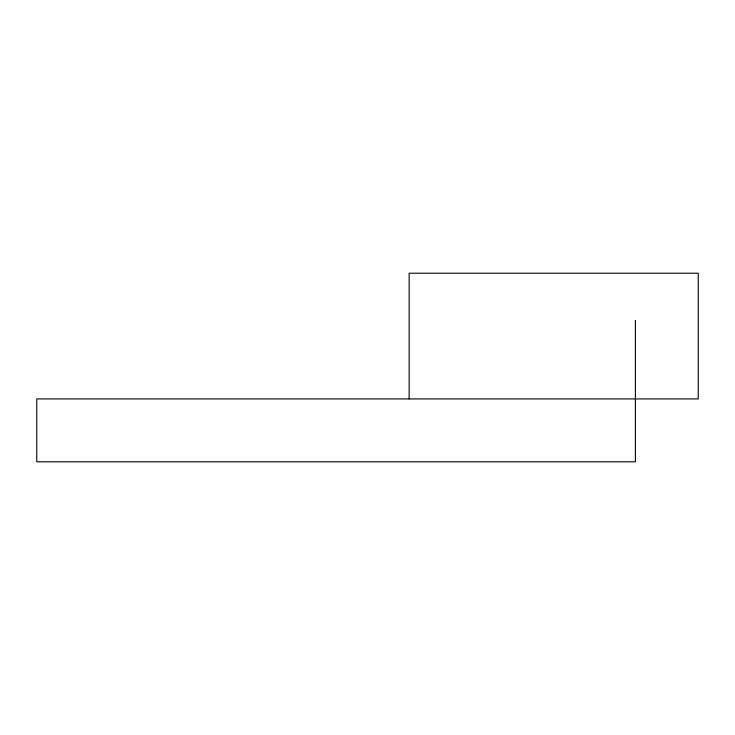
<?xml version="1.0" encoding="UTF-8"?>
<svg xmlns="http://www.w3.org/2000/svg" width="735" height="735" viewBox="0 0 735 735"><rect width="100%" height="100%" fill="white"/><g stroke="black" fill="none" stroke-linecap="round" stroke-linejoin="round"><path stroke-width="1.1" d="M635.398 320.359L635.398 461.773L36.75 461.773L36.75 398.921L698.25 398.921L698.25 273.227L409.138 273.227L409.138 398.921"/></g></svg>
